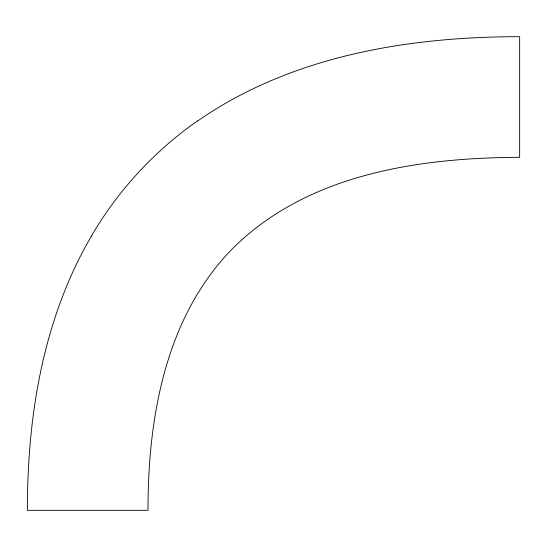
<?xml version="1.0" encoding="UTF-8"?>
<svg xmlns="http://www.w3.org/2000/svg" width="547" height="547" viewBox="0 0 547 547"><rect width="100%" height="100%" fill="white"/><g stroke="black" fill="none" stroke-linecap="round" stroke-linejoin="round"><path stroke-width="0.82" d="M91.356 236.229L88.498 241.193A400.39 400.39 0 0 0 72.895 271.804C38.878 346.272 27.384 429.039 27.35 510.324L148.005 510.324C147.875 415.891 166.226 311.975 237.377 243.921C312.234 173.344 420.787 157.707 519.65 157.331L519.65 36.676C420.807 36.758 319.017 51.568 231.463 99.937A387.276 387.276 0 0 0 197.604 121.031M91.308 236.201A365.464 365.464 0 0 1 197.515 120.901"/></g></svg>
